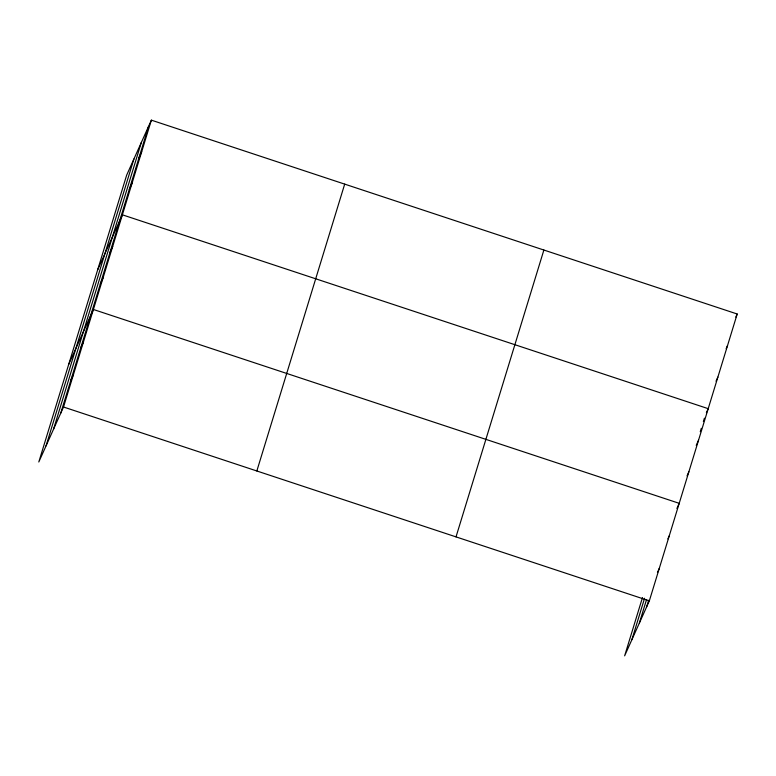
<?xml version="1.0" encoding="UTF-8"?>
<svg xmlns="http://www.w3.org/2000/svg" width="776" height="776" viewBox="0 0 776 776"><rect width="100%" height="100%" fill="white"/><g stroke="black" fill="none" stroke-linecap="round" stroke-linejoin="round"><path stroke-width="1.16" d="M46.046 445.88L133.899 159.022M53.505 429.283L141.358 142.425M60.741 413.162L148.604 126.304M151.369 120.154L126.663 175.143L38.8 461.992L63.516 407.012L151.369 120.154L737.2 314.008L649.337 600.857L624.632 655.846L642.48 597.549M256.837 470.983L344.69 184.125M456.016 536.885L543.879 250.037M631.868 639.734L644.575 598.257M639.337 623.128L646.544 599.586M646.573 607.016L648.639 600.284M700.262 431.728L701.3 428.342M703.366 421.581L704.404 418.206M138.943 157.858L141.707 151.708M129.272 189.412L132.036 183.262M97.669 269.805L122.375 214.816L708.207 408.671L706.364 412.774M109.949 252.53L112.714 246.37M100.279 284.084L103.043 277.924M68.676 364.468L93.382 309.478L679.213 503.333L676.905 508.455M80.656 348.143L83.43 341.993M70.703 380.657L73.468 374.498M735.813 317.083L737.2 314.008M726.152 348.637L727.539 345.562M716.025 381.22L717.868 377.117M696.237 445.346L698.545 440.225M687.032 475.882L688.875 471.779M667.874 538.913L669.252 535.838M657.456 572.455L659.299 568.352M63.516 407.012L649.337 600.857"/></g></svg>
